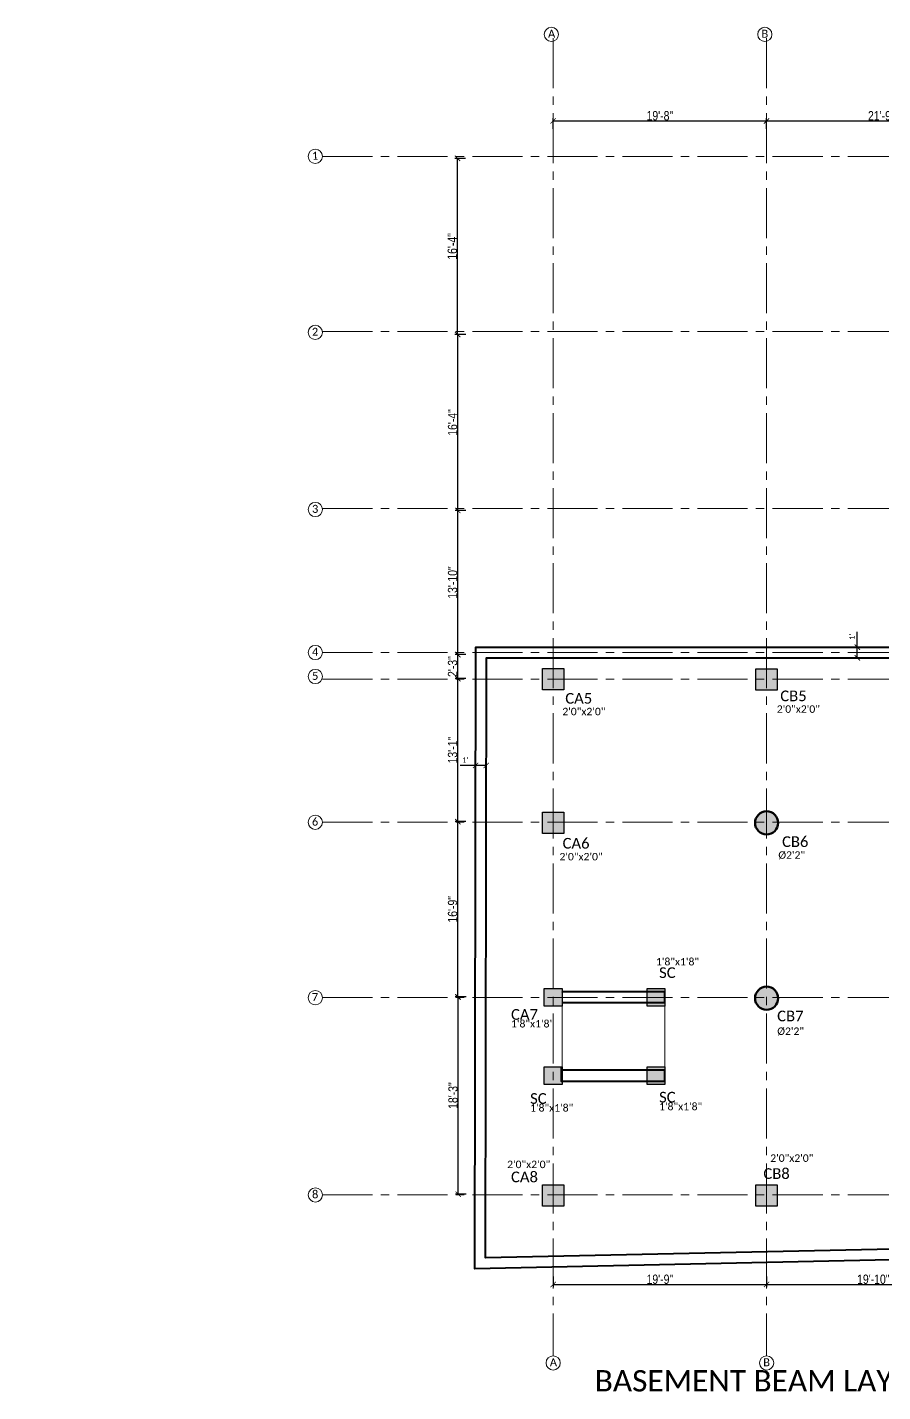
# Model space of a CAD drawing. Header units: inches. Extents: x 0 to 162649, y -36601 to -26324.
# Drawn here: x 146928 to 147890, y -32276 to -30741 of the extents above; entities that cross this region are included whole.
import ezdxf

# ---------------------------------------------------------------- set-up
doc = ezdxf.new("R2010")
doc.units = ezdxf.units.IN
doc.header["$MEASUREMENT"] = 0
doc.linetypes.add('CENTER2', pattern=[1.125, 0.75, -0.125, 0.125, -0.125])
doc.linetypes.add('DASHED', pattern=[0.75, 0.5, -0.25])
for name, color, linetype, lineweight in [('A-COLUMN', 3, 'Continuous', 50), ('Dim', 1, 'Continuous', 13), ('dimention', 1, 'Continuous', 13), ('hatch', 252, 'Continuous', 0), ('OL_AR_Center line', 253, 'CENTER2', 13), ('OL_AR_Hatch', 253, 'Continuous', 0), ('OL_AR_SYMBOL', 1, 'Continuous', 5), ('OL_AR_Text', 140, 'Continuous', 5), ('OL_AR_WALL', 255, 'Continuous', 40)]:
    doc.layers.add(name, color=color, linetype=linetype, lineweight=lineweight)
doc.styles.add('1-16 Annotative Text', font='calibri.ttf', dxfattribs={"height": 0.0625})
doc.styles.add('1-8 Annotative Text', font='calibri.ttf', dxfattribs={"height": 0.125})
doc.styles.add('Arial', font='arial.ttf', dxfattribs={"width": 0.8})
doc.dimstyles.new('1-16 Annotative Dimension', dxfattribs={"dimtxt": 0.0625, "dimasz": 0.0625, "dimexe": 0.0625, "dimexo": 0.083333, "dimgap": 0.03125, "dimtad": 1, "dimdec": 0, "dimzin": 0, "dimdsep": 46, "dimlunit": 4, "dimtxsty": '1-16 Annotative Text', "dimblk": 'ARCHTICK', "dimcen": 0.0625, "dimdle": 0.0625, "dimadec": 0, "dimazin": 0, "dimtfac": 1, "dimtdec": 0, "dimtofl": 0, "dimtmove": 0, "dimatfit": 3, "dimfxl": 0.083333, "dimfxlon": 1, "dimtolj": 1, "dimtzin": 0, "dimarcsym": 1})
doc.dimstyles.new('Dim_OLA', dxfattribs={"dimscale": 1.5, "dimtxt": 7, "dimasz": 4, "dimexe": 2, "dimexo": 0.5, "dimgap": 0.3, "dimtad": 1, "dimdec": 0, "dimzin": 0, "dimdsep": 46, "dimlunit": 3, "dimtxsty": 'Arial', "dimblk": 'ARCHTICK', "dimcen": 0.05, "dimadec": 0, "dimazin": 0, "dimtfac": 1, "dimtdec": 0, "dimtix": 1, "dimtmove": 2, "dimatfit": 3, "dimldrblk": 'DOT', "dimfxl": 6, "dimfxlon": 1, "dimtolj": 1, "dimtzin": 0, "dimarcsym": 0})

# ---------------------------------------------------------------- blocks, each defined once
blk = doc.blocks.new('_ArchTick')
at = {"color": 0, "linetype": 'ByBlock', "const_width": 0.15}
blk.add_lwpolyline([(-0.5, -0.5), (0.5, 0.5)], dxfattribs=at)
blk = doc.blocks.new('*D651')
at = {"layer": 'Defpoints', "color": 0, "transparency": 16777216}
for p in [(147870.8, -31438.6), (147861.3, -31450.6), (147870.8, -31450.6)]:
    blk.add_point(p, dxfattribs=at)
at = {"layer": 'dimention', "color": 0, "lineweight": -2, "transparency": 16777216}
for p, q in [((147861.3, -31438.6), (147861.3, -31421.2)), ((147862.8, -31438.6), (147855.3, -31438.6)), ((147861.3, -31450.6), (147861.3, -31432.6)), ((147862.8, -31450.6), (147855.3, -31450.6))]:
    blk.add_line(p, q, dxfattribs=at)
at = {"layer": 'dimention', "color": 0, "lineweight": -2, "transparency": 16777216, "xscale": 6, "yscale": 6, "zscale": 6}
for p, rotation in [((147861.3, -31438.6), 90), ((147861.3, -31450.6), 270)]:
    blk.add_blockref('_ArchTick', p, dxfattribs=dict(at, rotation=rotation))
at = {"layer": 'dimention', "color": 0, "transparency": 16777216, "insert": (147855.3, -31426.9), "char_height": 6, "attachment_point": 5, "rotation": 90, "style": '1-16 Annotative Text'}
blk.add_mtext("\\A1;1'", dxfattribs=at)
blk = doc.blocks.new('*D652')
at = {"layer": 'Defpoints', "color": 0, "transparency": 16777216}
for p in [(147444.1, -31571.6), (147432.1, -31583.1), (147444.1, -31583.1)]:
    blk.add_point(p, dxfattribs=at)
at = {"layer": 'dimention', "color": 0, "lineweight": -2, "transparency": 16777216}
for p, q in [((147432.1, -31571.6), (147414.7, -31571.6)), ((147444.1, -31571.6), (147426.1, -31571.6)), ((147432.1, -31575.1), (147432.1, -31565.6)), ((147444.1, -31575.1), (147444.1, -31565.6))]:
    blk.add_line(p, q, dxfattribs=at)
at = {"layer": 'dimention', "color": 0, "lineweight": -2, "transparency": 16777216, "xscale": 6, "yscale": 6, "zscale": 6, "rotation": 180}
blk.add_blockref('_ArchTick', (147432.1, -31571.6), dxfattribs=at)
at = {"layer": 'dimention', "color": 0, "lineweight": -2, "transparency": 16777216, "xscale": 6, "yscale": 6, "zscale": 6}
blk.add_blockref('_ArchTick', (147444.1, -31571.6), dxfattribs=at)
at = {"layer": 'dimention', "color": 0, "transparency": 16777216, "insert": (147420.4, -31565.6), "char_height": 6, "attachment_point": 5, "style": '1-16 Annotative Text'}
blk.add_mtext("\\A1;1'", dxfattribs=at)
blk = doc.blocks.new('*D707')
at = {"layer": 'Defpoints', "color": 0, "transparency": 16777216}
for p in [(0, -31503.6), (153571.7, -31503.6), (153473.9, -31684.6)]:
    blk.add_point(p, dxfattribs=at)
at = {"layer": 'dimention', "color": 0, "lineweight": -2, "transparency": 16777216}
for p, q in [((153571.7, -31690.6), (153571.7, -31497.6)), ((153563.7, -31503.6), (153577.7, -31503.6)), ((153563.7, -31684.6), (153577.7, -31684.6))]:
    blk.add_line(p, q, dxfattribs=at)
at = {"layer": 'dimention', "color": 0, "lineweight": -2, "transparency": 16777216, "xscale": 6, "yscale": 6, "zscale": 6}
for p, rotation in [((153571.7, -31503.6), 90), ((153571.7, -31684.6), 270)]:
    blk.add_blockref('_ArchTick', p, dxfattribs=dict(at, rotation=rotation))
at = {"layer": 'dimention', "color": 0, "transparency": 16777216, "insert": (153565.7, -31594.1), "char_height": 6, "attachment_point": 5, "rotation": 90, "style": '1-16 Annotative Text'}
blk.add_mtext('\\A1;15\'-1"', dxfattribs=at)
blk = doc.blocks.new('*D1352')
at = {"layer": 'Defpoints', "color": 0, "transparency": 16777216}
for p in [(147759.3, -30846.8), (147519.3, -31461.9), (147759.3, -31463.9)]:
    blk.add_point(p, dxfattribs=at)
at = {"layer": 'OL_AR_Text', "color": 0, "lineweight": -2, "transparency": 16777216}
for p, q in [((147519.3, -30855.8), (147519.3, -30843.8)), ((147519.3, -30846.8), (147759.3, -30846.8)), ((147759.3, -30855.8), (147759.3, -30843.8))]:
    blk.add_line(p, q, dxfattribs=at)
at = {"layer": 'OL_AR_Text', "color": 0, "lineweight": -2, "transparency": 16777216, "xscale": 6, "yscale": 6, "zscale": 6, "rotation": 180}
blk.add_blockref('_ArchTick', (147519.3, -30846.8), dxfattribs=at)
at = {"layer": 'OL_AR_Text', "color": 0, "lineweight": -2, "transparency": 16777216, "xscale": 6, "yscale": 6, "zscale": 6}
blk.add_blockref('_ArchTick', (147759.3, -30846.8), dxfattribs=at)
at = {"layer": 'OL_AR_Text', "color": 0, "transparency": 16777216, "insert": (147639.3, -30841), "char_height": 10.5, "attachment_point": 5, "style": 'Arial'}
blk.add_mtext('\\A1;19\'-8"', dxfattribs=at)
blk = doc.blocks.new('_Dot')
at = {"color": 0, "linetype": 'ByBlock', "lineweight": -2}
blk.add_line((-0.5, 0), (-1, 0), dxfattribs=at)
at = {"color": 0, "linetype": 'ByBlock', "const_width": 0.5}
blk.add_lwpolyline([(-0.25, 0, 1), (0.25, 0, 1)], format="xyb", close=True, dxfattribs=at)
blk = doc.blocks.new('*D1353')
at = {"layer": 'Defpoints', "color": 0, "transparency": 16777216}
for p in [(147519.3, -32066.6), (147759.3, -32066.6), (147759.3, -32155.3)]:
    blk.add_point(p, dxfattribs=at)
at = {"layer": 'OL_AR_Text', "color": 0, "lineweight": -2, "transparency": 16777216}
for p, q in [((147519.3, -32146.3), (147519.3, -32158.3)), ((147759.3, -32146.3), (147759.3, -32158.3)), ((147519.3, -32155.3), (147759.3, -32155.3))]:
    blk.add_line(p, q, dxfattribs=at)
at = {"layer": 'OL_AR_Text', "color": 0, "lineweight": -2, "transparency": 16777216, "xscale": 6, "yscale": 6, "zscale": 6, "rotation": 180}
blk.add_blockref('_ArchTick', (147519.3, -32155.3), dxfattribs=at)
at = {"layer": 'OL_AR_Text', "color": 0, "lineweight": -2, "transparency": 16777216, "xscale": 6, "yscale": 6, "zscale": 6}
blk.add_blockref('_ArchTick', (147759.3, -32155.3), dxfattribs=at)
at = {"layer": 'OL_AR_Text', "color": 0, "transparency": 16777216, "insert": (147639.3, -32149.5), "char_height": 10.5, "attachment_point": 5, "style": 'Arial'}
blk.add_mtext('\\A1;19\'-9"', dxfattribs=at)
blk = doc.blocks.new('*D1354')
at = {"layer": 'Defpoints', "color": 0, "transparency": 16777216}
for p in [(147412.7, -31831.9), (147431.7, -31831.9), (147458.7, -32053.9)]:
    blk.add_point(p, dxfattribs=at)
at = {"layer": 'OL_AR_Text', "color": 0, "lineweight": -2, "transparency": 16777216}
for p, q in [((147421.7, -31831.9), (147409.7, -31831.9)), ((147412.7, -32053.9), (147412.7, -31831.9)), ((147421.7, -32053.9), (147409.7, -32053.9))]:
    blk.add_line(p, q, dxfattribs=at)
at = {"layer": 'OL_AR_Text', "color": 0, "lineweight": -2, "transparency": 16777216, "xscale": 6, "yscale": 6, "zscale": 6}
for p, rotation in [((147412.7, -31831.9), 90), ((147412.7, -32053.9), 270)]:
    blk.add_blockref('_ArchTick', p, dxfattribs=dict(at, rotation=rotation))
at = {"layer": 'OL_AR_Text', "color": 0, "transparency": 16777216, "insert": (147406.8, -31942.9), "char_height": 10.5, "attachment_point": 5, "rotation": 90, "style": 'Arial'}
blk.add_mtext('\\A1;18\'-3"', dxfattribs=at)
blk = doc.blocks.new('*D1355')
at = {"layer": 'Defpoints', "color": 0, "transparency": 16777216}
for p in [(147412.1, -31634.8), (147432, -31634.8), (147431.7, -31831.9)]:
    blk.add_point(p, dxfattribs=at)
at = {"layer": 'OL_AR_Text', "color": 0, "lineweight": -2, "transparency": 16777216}
for p, q in [((147421.1, -31634.8), (147409.1, -31634.8)), ((147412.1, -31831.9), (147412.1, -31634.8)), ((147421.1, -31831.9), (147409.1, -31831.9))]:
    blk.add_line(p, q, dxfattribs=at)
at = {"layer": 'OL_AR_Text', "color": 0, "lineweight": -2, "transparency": 16777216, "xscale": 6, "yscale": 6, "zscale": 6}
for p, rotation in [((147412.1, -31634.8), 90), ((147412.1, -31831.9), 270)]:
    blk.add_blockref('_ArchTick', p, dxfattribs=dict(at, rotation=rotation))
at = {"layer": 'OL_AR_Text', "color": 0, "transparency": 16777216, "insert": (147406.3, -31733.4), "char_height": 10.5, "attachment_point": 5, "rotation": 90, "style": 'Arial'}
blk.add_mtext('\\A1;16\'-9"', dxfattribs=at)
blk = doc.blocks.new('*D1356')
at = {"layer": 'Defpoints', "color": 0, "transparency": 16777216}
for p in [(147412.1, -31473.9), (147432.3, -31473.9), (147432, -31634.8)]:
    blk.add_point(p, dxfattribs=at)
at = {"layer": 'OL_AR_Text', "color": 0, "lineweight": -2, "transparency": 16777216}
for p, q in [((147421.1, -31473.9), (147409.1, -31473.9)), ((147412.1, -31634.8), (147412.1, -31473.9)), ((147421.1, -31634.8), (147409.1, -31634.8))]:
    blk.add_line(p, q, dxfattribs=at)
at = {"layer": 'OL_AR_Text', "color": 0, "lineweight": -2, "transparency": 16777216, "xscale": 6, "yscale": 6, "zscale": 6}
for p, rotation in [((147412.1, -31473.9), 90), ((147412.1, -31634.8), 270)]:
    blk.add_blockref('_ArchTick', p, dxfattribs=dict(at, rotation=rotation))
at = {"layer": 'OL_AR_Text', "color": 0, "transparency": 16777216, "insert": (147406.3, -31554.4), "char_height": 10.5, "attachment_point": 5, "rotation": 90, "style": 'Arial'}
blk.add_mtext('\\A1;13\'-1"', dxfattribs=at)
blk = doc.blocks.new('*D1357')
at = {"layer": 'Defpoints', "color": 0, "transparency": 16777216}
for p in [(147412.1, -31446.9), (147432.4, -31446.9), (147507.3, -31473.9)]:
    blk.add_point(p, dxfattribs=at)
at = {"layer": 'OL_AR_Text', "color": 0, "lineweight": -2, "transparency": 16777216}
for p, q in [((147421.1, -31446.9), (147409.1, -31446.9)), ((147412.1, -31473.9), (147412.1, -31446.9)), ((147421.1, -31473.9), (147409.1, -31473.9))]:
    blk.add_line(p, q, dxfattribs=at)
at = {"layer": 'OL_AR_Text', "color": 0, "lineweight": -2, "transparency": 16777216, "xscale": 6, "yscale": 6, "zscale": 6}
for p, rotation in [((147412.1, -31446.9), 90), ((147412.1, -31473.9), 270)]:
    blk.add_blockref('_ArchTick', p, dxfattribs=dict(at, rotation=rotation))
at = {"layer": 'OL_AR_Text', "color": 0, "transparency": 16777216, "insert": (147406.3, -31460.4), "char_height": 10.5, "attachment_point": 5, "rotation": 90, "style": 'Arial'}
blk.add_mtext('\\A1;2\'-3"', dxfattribs=at)
blk = doc.blocks.new('*D1358')
at = {"layer": 'Defpoints', "color": 0, "transparency": 16777216}
for p in [(147412.1, -31284.9), (148006.3, -31284.9), (147432.4, -31446.9)]:
    blk.add_point(p, dxfattribs=at)
at = {"layer": 'OL_AR_Text', "color": 0, "lineweight": -2, "transparency": 16777216}
for p, q in [((147421.1, -31284.9), (147409.1, -31284.9)), ((147412.1, -31446.9), (147412.1, -31284.9)), ((147421.1, -31446.9), (147409.1, -31446.9))]:
    blk.add_line(p, q, dxfattribs=at)
at = {"layer": 'OL_AR_Text', "color": 0, "lineweight": -2, "transparency": 16777216, "xscale": 6, "yscale": 6, "zscale": 6}
for p, rotation in [((147412.1, -31284.9), 90), ((147412.1, -31446.9), 270)]:
    blk.add_blockref('_ArchTick', p, dxfattribs=dict(at, rotation=rotation))
at = {"layer": 'OL_AR_Text', "color": 0, "transparency": 16777216, "insert": (147406.3, -31365.9), "char_height": 10.5, "attachment_point": 5, "rotation": 90, "style": 'Arial'}
blk.add_mtext('\\A1;13\'-10"', dxfattribs=at)
blk = doc.blocks.new('*D1359')
at = {"layer": 'Defpoints', "color": 0, "transparency": 16777216}
for p in [(147412.1, -31086.9), (148006, -31086.9), (148006.3, -31284.9)]:
    blk.add_point(p, dxfattribs=at)
at = {"layer": 'OL_AR_Text', "color": 0, "lineweight": -2, "transparency": 16777216}
for p, q in [((147421.1, -31086.9), (147409.1, -31086.9)), ((147412.1, -31284.9), (147412.1, -31086.9)), ((147421.1, -31284.9), (147409.1, -31284.9))]:
    blk.add_line(p, q, dxfattribs=at)
at = {"layer": 'OL_AR_Text', "color": 0, "lineweight": -2, "transparency": 16777216, "xscale": 6, "yscale": 6, "zscale": 6}
for p, rotation in [((147412.1, -31086.9), 90), ((147412.1, -31284.9), 270)]:
    blk.add_blockref('_ArchTick', p, dxfattribs=dict(at, rotation=rotation))
at = {"layer": 'OL_AR_Text', "color": 0, "transparency": 16777216, "insert": (147406.3, -31185.9), "char_height": 10.5, "attachment_point": 5, "rotation": 90, "style": 'Arial'}
blk.add_mtext('\\A1;16\'-4"', dxfattribs=at)
blk = doc.blocks.new('*D1342')
at = {"layer": 'Defpoints', "color": 0, "transparency": 16777216}
for p in [(147411.9, -30888.9), (148006, -30888.9), (148006, -31086.9)]:
    blk.add_point(p, dxfattribs=at)
at = {"layer": 'OL_AR_Text', "color": 0, "lineweight": -2, "transparency": 16777216}
for p, q in [((147420.9, -30888.9), (147408.9, -30888.9)), ((147411.9, -31086.9), (147411.9, -30888.9)), ((147420.9, -31086.9), (147408.9, -31086.9))]:
    blk.add_line(p, q, dxfattribs=at)
at = {"layer": 'OL_AR_Text', "color": 0, "lineweight": -2, "transparency": 16777216, "xscale": 6, "yscale": 6, "zscale": 6}
for p, rotation in [((147411.9, -30888.9), 90), ((147411.9, -31086.9), 270)]:
    blk.add_blockref('_ArchTick', p, dxfattribs=dict(at, rotation=rotation))
at = {"layer": 'OL_AR_Text', "color": 0, "transparency": 16777216, "insert": (147406, -30987.9), "char_height": 10.5, "attachment_point": 5, "rotation": 90, "style": 'Arial'}
blk.add_mtext('\\A1;16\'-4"', dxfattribs=at)
blk = doc.blocks.new('*D1345')
at = {"layer": 'Defpoints', "color": 0, "transparency": 16777216}
for p in [(147759.3, -32066.6), (147999.3, -32066.6), (147999.3, -32155.3)]:
    blk.add_point(p, dxfattribs=at)
at = {"layer": 'OL_AR_Text', "color": 0, "lineweight": -2, "transparency": 16777216}
for p, q in [((147759.3, -32146.3), (147759.3, -32158.3)), ((147999.3, -32146.3), (147999.3, -32158.3)), ((147759.3, -32155.3), (147999.3, -32155.3))]:
    blk.add_line(p, q, dxfattribs=at)
at = {"layer": 'OL_AR_Text', "color": 0, "lineweight": -2, "transparency": 16777216, "xscale": 6, "yscale": 6, "zscale": 6, "rotation": 180}
blk.add_blockref('_ArchTick', (147759.3, -32155.3), dxfattribs=at)
at = {"layer": 'OL_AR_Text', "color": 0, "lineweight": -2, "transparency": 16777216, "xscale": 6, "yscale": 6, "zscale": 6}
blk.add_blockref('_ArchTick', (147999.3, -32155.3), dxfattribs=at)
at = {"layer": 'OL_AR_Text', "color": 0, "transparency": 16777216, "insert": (147879.3, -32149.5), "char_height": 10.5, "attachment_point": 5, "style": 'Arial'}
blk.add_mtext('\\A1;19\'-10"', dxfattribs=at)
blk = doc.blocks.new('*D1348')
at = {"layer": 'Defpoints', "color": 0, "transparency": 16777216}
for p in [(148017.3, -30846.8), (148017.3, -30877.7), (147759.3, -31463.9)]:
    blk.add_point(p, dxfattribs=at)
at = {"layer": 'OL_AR_Text', "color": 0, "lineweight": -2, "transparency": 16777216}
for p, q in [((147759.3, -30855.8), (147759.3, -30843.8)), ((147759.3, -30846.8), (148017.3, -30846.8)), ((148017.3, -30855.8), (148017.3, -30843.8))]:
    blk.add_line(p, q, dxfattribs=at)
at = {"layer": 'OL_AR_Text', "color": 0, "lineweight": -2, "transparency": 16777216, "xscale": 6, "yscale": 6, "zscale": 6, "rotation": 180}
blk.add_blockref('_ArchTick', (147759.3, -30846.8), dxfattribs=at)
at = {"layer": 'OL_AR_Text', "color": 0, "lineweight": -2, "transparency": 16777216, "xscale": 6, "yscale": 6, "zscale": 6}
blk.add_blockref('_ArchTick', (148017.3, -30846.8), dxfattribs=at)
at = {"layer": 'OL_AR_Text', "color": 0, "transparency": 16777216, "insert": (147888.3, -30841), "char_height": 10.5, "attachment_point": 5, "style": 'Arial'}
blk.add_mtext('\\A1;21\'-9"', dxfattribs=at)

msp = doc.modelspace()

# ---------------------------------------------------------------- hatches: boundary and pattern name
at = {"layer": 'hatch'}
h = msp.add_hatch(color=256, dxfattribs=at)
h.dxf.hatch_style = 1
h.paths.add_polyline_path([(147531.33, -31462.61), (147531.33, -31486.61), (147507.33, -31486.61), (147507.33, -31462.61)])
h = msp.add_hatch(color=256, dxfattribs=at)
h.dxf.hatch_style = 1
h.paths.add_polyline_path([(147771.33, -31463.11), (147771.33, -31487.11), (147747.33, -31487.11), (147747.33, -31463.11)])
h = msp.add_hatch(color=256, dxfattribs=at)
h.dxf.hatch_style = 1
h.paths.add_polyline_path([(147531.33, -31624.18), (147531.33, -31648.18), (147507.33, -31648.18), (147507.33, -31624.18)])
h = msp.add_hatch(color=256, dxfattribs=at)
h.dxf.hatch_style = 1
edge = h.paths.add_edge_path()
edge.add_arc((147759.33, -31636.18), 13, 0, 360)
h = msp.add_hatch(color=256, dxfattribs=at)
h.dxf.hatch_style = 1
h.paths.add_polyline_path([(147529.33, -31822.36), (147529.33, -31842.36), (147509.33, -31842.36), (147509.33, -31822.36)])
h = msp.add_hatch(color=256, dxfattribs=at)
h.dxf.hatch_style = 1
h.paths.add_polyline_path([(147644.92, -31822.36), (147644.92, -31842.36), (147624.92, -31842.36), (147624.92, -31822.36)])
h = msp.add_hatch(color=256, dxfattribs=at)
h.dxf.hatch_style = 1
edge = h.paths.add_edge_path()
edge.add_arc((147759.33, -31833.36), 13, 0, 360)
h = msp.add_hatch(color=256, dxfattribs=at)
h.dxf.hatch_style = 1
h.paths.add_polyline_path([(147529.33, -31910.5), (147529.33, -31930.5), (147509.33, -31930.5), (147509.33, -31910.5)])
h = msp.add_hatch(color=256, dxfattribs=at)
h.dxf.hatch_style = 1
h.paths.add_polyline_path([(147644.92, -31910.5), (147644.92, -31930.5), (147624.92, -31930.5), (147624.92, -31910.5)])
h = msp.add_hatch(color=256, dxfattribs=at)
h.dxf.hatch_style = 1
h.paths.add_polyline_path([(147531.33, -32043.33), (147531.33, -32067.33), (147507.33, -32067.33), (147507.33, -32043.33)])
h = msp.add_hatch(color=256, dxfattribs=at)
h.dxf.hatch_style = 1
h.paths.add_polyline_path([(147771.33, -32043.33), (147771.33, -32067.33), (147747.33, -32067.33), (147747.33, -32043.33)])

# ---------------------------------------------------------------- linework, layer by layer
for points in [[(147531.33, -31462.61), (147531.33, -31486.61), (147507.33, -31486.61), (147507.33, -31462.61), (147531.33, -31462.61)], [(147771.33, -31463.11), (147771.33, -31487.11), (147747.33, -31487.11), (147747.33, -31463.11), (147771.33, -31463.11)], [(147531.33, -31624.18), (147531.33, -31648.18), (147507.33, -31648.18), (147507.33, -31624.18), (147531.33, -31624.18)], [(147529.33, -31822.36), (147529.33, -31842.36), (147509.33, -31842.36), (147509.33, -31822.36), (147529.33, -31822.36)], [(147644.92, -31822.36), (147644.92, -31842.36), (147624.92, -31842.36), (147624.92, -31822.36), (147644.92, -31822.36)], [(147529.33, -31910.5), (147529.33, -31930.5), (147509.33, -31930.5), (147509.33, -31910.5), (147529.33, -31910.5)], [(147644.92, -31910.5), (147644.92, -31930.5), (147624.92, -31930.5), (147624.92, -31910.5), (147644.92, -31910.5)], [(147531.33, -32043.33), (147531.33, -32067.33), (147507.33, -32067.33), (147507.33, -32043.33), (147531.33, -32043.33)], [(147771.33, -32043.33), (147771.33, -32067.33), (147747.33, -32067.33), (147747.33, -32043.33), (147771.33, -32043.33)]]:
    msp.add_lwpolyline(points)
at = {"layer": 'A-COLUMN'}
for centre in [(147759.33, -31636.18), (147759.33, -31833.36)]:
    msp.add_circle(centre, 13, dxfattribs=at)
at = {"layer": 'Dim'}
msp.add_line((147432.38, -31474.61), (147432.38, -31438.61), dxfattribs=at)
at = {"layer": 'dimention'}
for centre in [(147517.33, -30749.46), (147757.33, -30749.46), (147251.88, -30886.61), (147251.88, -31084.61), (147251.97, -31283.82), (147251.97, -31444.61), (147251.97, -31471.61), (147251.88, -31635.55), (147251.91, -31832.79), (147251.99, -32054.61), (147519.33, -32243.58), (147759.33, -32243.58)]:
    msp.add_circle(centre, 8, dxfattribs=at)
at = {"layer": 'OL_AR_Center line', "ltscale": 75}
for p, q in [((147519.33, -30753.61), (147519.33, -32235.58)), ((147519.33, -30753.61), (147519.33, -32235.58)), ((147759.33, -30753.61), (147759.33, -32235.58)), ((147759.33, -30753.61), (147759.33, -32235.58)), ((147259.88, -30886.61), (148655.3, -30886.61)), ((147259.88, -31083.61), (148655.35, -31083.61)), ((147259.88, -31282.61), (148655.35, -31282.61)), ((147259.88, -31444.61), (148655.35, -31444.61)), ((147259.88, -31474.61), (148655.35, -31474.61)), ((147259.88, -31474.61), (148655.35, -31474.61)), ((147259.88, -31635.55), (148655.35, -31635.55)), ((147259.88, -31635.55), (148655.35, -31635.55)), ((147259.88, -31832.64), (148655.35, -31832.64)), ((147259.88, -31832.64), (148655.35, -31832.64)), ((147259.88, -32054.61), (148662.85, -32054.61)), ((147259.88, -32054.61), (148662.85, -32054.61))]:
    msp.add_line(p, q, dxfattribs=at)
at = {"layer": 'OL_AR_Hatch'}
for p, q in [((147432.38, -31442.61), (147432.38, -31462.61)), ((147644.92, -31913.36), (147644.92, -31837.36)), ((147529.33, -31910.5), (147529.33, -31842.36))]:
    msp.add_line(p, q, dxfattribs=at)
at = {"layer": 'OL_AR_Hatch', "lineweight": 40}
for points in [[(147529.33, -31838.36), (147635.92, -31838.36), (147635.92, -31838.36), (147644.92, -31838.36), (147644.92, -31826.36), (147529.33, -31826.36), (147529.33, -31826.36)], [(147528.33, -31911.5), (147528.33, -31926.64), (147644.92, -31926.64), (147644.92, -31914.36), (147635.92, -31914.36)], [(147635.92, -31914.36), (147635.92, -31914.36), (147529.33, -31914.36)]]:
    msp.add_lwpolyline(points, dxfattribs=at)
at = {"layer": 'OL_AR_SYMBOL', "linetype": 'DASHED'}
for points in [[(147751.33, -31832.64), (147751.33, -31832.73)], [(147767.33, -31832.64), (147767.33, -31832.73)]]:
    msp.add_lwpolyline(points, dxfattribs=at)
at = {"layer": 'OL_AR_WALL'}
for points in [[(148099.06, -31839.51), (148099.06, -31839.51), (148089.01, -32123.67), (147431.16, -32137.76), (147432.38, -31438.61), (147975.03, -31438.61), (147975.03, -30874.61)], [(148087.48, -31827.41), (148077.42, -32111.91), (147443.18, -32125.5), (147444.36, -31450.61), (147987.03, -31450.61), (147987.03, -30886.61), (148006.28, -30886.61)]]:
    msp.add_lwpolyline(points, dxfattribs=at)

# ---------------------------------------------------------------- texts
at = {"layer": 'dimention', "style": '1-16 Annotative Text'}
for s, p in [('A', (147513.61, -30753.28)), ('B', (147753.61, -30753.28)), ('1', (147248.16, -30890.42)), ('2', (147248.16, -31088.42)), ('3', (147248.25, -31287.63)), ('4', (147248.25, -31448.42)), ('5', (147248.25, -31475.42)), ('6', (147248.16, -31639.37)), ('7', (147248.16, -31836.55)), ('8', (147248.27, -32058.43)), ('A', (147515.61, -32247.4)), ('B', (147755.61, -32247.4))]:
    msp.add_text(s, height=9, rotation=1, dxfattribs=at).set_placement(p)
at = {"layer": 'OL_AR_Text', "attachment_point": 1, "style": '1-8 Annotative Text'}
for s, insert, char_height in [('CA5', (147532.96, -31490.13), 12), ('CB5', (147774.72, -31487.37), 12), ('2\'0"x2\'0"', (147529.67, -31506.77), 8.4), ('2\'0"x2\'0"', (147770.77, -31504.01), 8.4), ('CA6', (147529.96, -31653.13), 12), ('CB6', (147776.72, -31651.31), 12), ('2\'0"x2\'0"', (147526.44, -31669.99), 8.4), ('%%C2\'2"', (147772.54, -31668.16), 8.4), ('1\'8"x1\'8"', (147634.92, -31788.11), 8.4), ('SC', (147638.46, -31798.63), 12), ('CA7', (147471.96, -31845.63), 12), ('CB7', (147771.22, -31847.37), 12), ('1\'8"x1\'8"', (147471.96, -31857.87), 8.4), ('%%C2\'2"', (147771.33, -31866.29), 8.4), ('SC', (147493.44, -31940.17), 12), ('SC', (147638.46, -31938.67), 12), ('1\'8"x1\'8"', (147493.44, -31952.47), 8.4), ('1\'8"x1\'8"', (147638.46, -31950.97), 8.4), ('2\'0"x2\'0"', (147763.43, -32009.01), 8.4), ('2\'0"x2\'0"', (147467.56, -32016.07), 8.4), ('CB8', (147755.72, -32024.6), 12), ('CA8', (147471.96, -32028.36), 12)]:
    msp.add_mtext(s, dxfattribs=dict(at, insert=insert, char_height=char_height))
at = {"layer": 'OL_AR_Text', "insert": (147566.14, -32211.64), "char_height": 24, "attachment_point": 1, "style": '1-8 Annotative Text'}
msp.add_mtext_dynamic_manual_height_columns('\\pi550.71493;\\P\\pi0;BASEMENT BEAM LAYOUT PLAN', width=1101.4299, gutter_width=60, heights=[0], dxfattribs=at)

# ---------------------------------------------------------------- dimensions: what is measured, and where the dimension line sits
at = {"layer": 'dimention'}
dim = msp.add_linear_dim(base=(147861.33, -31450.61), p1=(147870.83, -31438.61), p2=(147870.83, -31450.61), angle=90, dimstyle='1-16 Annotative Dimension', override={"dimscale": 0, "dimtix": 0, "dimtofl": 0, "dimtmove": 0, "dimatfit": 3}, dxfattribs=at)
dim.commit()
dim.dimension.update_dxf_attribs({"geometry": '*D651', "text_midpoint": (147861.33, -31426.89), "dimtype": 128})
dim = msp.add_linear_dim(base=(153571.7, -31503.63), p1=(153473.86, -31684.57), p2=(0, -31503.63), angle=90, dimstyle='1-16 Annotative Dimension', override={"dimscale": 0, "dimtix": 0, "dimtofl": 0, "dimtmove": 0, "dimatfit": 3}, dxfattribs=at)
dim.commit()
dim.dimension.update_dxf_attribs({"geometry": '*D707', "text_midpoint": (153565.65, -31594.1)})
dim = msp.add_linear_dim(base=(147444.13, -31571.6), p1=(147432.13, -31583.12), p2=(147444.13, -31583.14), dimstyle='1-16 Annotative Dimension', override={"dimscale": 0, "dimtix": 0, "dimtofl": 0, "dimtmove": 0, "dimatfit": 3}, dxfattribs=at)
dim.commit()
dim.dimension.update_dxf_attribs({"geometry": '*D652', "text_midpoint": (147420.41, -31571.6), "dimtype": 128})
at = {"layer": 'OL_AR_Text'}
for base, p1, p2, text, picture, middle in [((147759.33, -30846.77), (147519.33, -31461.89), (147759.33, -31463.89), '19\'-8"', '*D1352', (147639.33, -30840.96)), ((148017.28, -30846.77), (147759.33, -31463.89), (148017.28, -30877.7), '21\'-9"', '*D1348', (147888.3, -30840.96)), ((147759.33, -32155.32), (147519.33, -32066.61), (147759.33, -32066.61), '19\'-9"', '*D1353', (147639.33, -32149.51)), ((147999.33, -32155.32), (147759.33, -32066.61), (147999.33, -32066.61), '19\'-10"', '*D1345', (147879.33, -32149.51))]:
    dim = msp.add_linear_dim(base=base, p1=p1, p2=p2, text=text, dimstyle='Dim_OLA', dxfattribs=at)
    dim.commit()
    dim.dimension.update_dxf_attribs({"geometry": picture, "text_midpoint": middle})
for base, p1, p2, text, picture, middle in [((147411.86, -30888.88), (148006.02, -31086.88), (148006.02, -30888.88), '16\'-4"', '*D1342', (147406.05, -30987.88)), ((147412.11, -31086.88), (148006.28, -31284.89), (148006.02, -31086.88), '16\'-4"', '*D1359', (147406.3, -31185.88)), ((147412.11, -31284.89), (147432.35, -31446.89), (148006.28, -31284.89), '13\'-10"', '*D1358', (147406.3, -31365.89)), ((147412.11, -31473.89), (147432.03, -31634.83), (147432.31, -31473.89), '13\'-1"', '*D1356', (147406.3, -31554.36)), ((147412.11, -31634.83), (147431.69, -31831.92), (147432.03, -31634.83), '16\'-9"', '*D1355', (147406.3, -31733.37)), ((147412.65, -31831.92), (147458.7, -32053.89), (147431.69, -31831.92), '18\'-3"', '*D1354', (147406.84, -31942.9))]:
    dim = msp.add_linear_dim(base=base, p1=p1, p2=p2, angle=90, text=text, dimstyle='Dim_OLA', dxfattribs=at)
    dim.commit()
    dim.dimension.update_dxf_attribs({"geometry": picture, "text_midpoint": middle})
dim = msp.add_linear_dim(base=(147412.11, -31446.89), p1=(147507.33, -31473.89), p2=(147432.35, -31446.89), angle=90, dimstyle='Dim_OLA', dxfattribs=at)
dim.commit()
dim.dimension.update_dxf_attribs({"geometry": '*D1357', "text_midpoint": (147406.3, -31460.39)})

doc.saveas('drawing.dxf')
